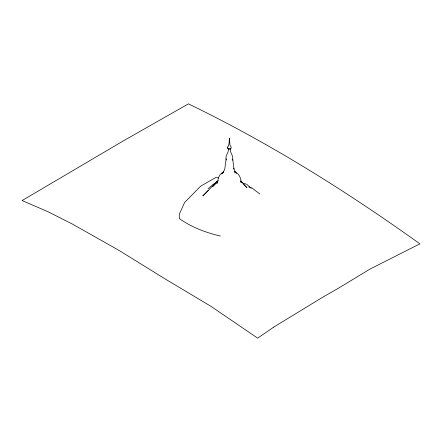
<?xml version="1.0" encoding="UTF-8"?>
<svg xmlns="http://www.w3.org/2000/svg" width="442" height="442" viewBox="0 0 442 442"><rect width="100%" height="100%" fill="white"/><g stroke="black" fill="none" stroke-linecap="round" stroke-linejoin="round"><path stroke-width="0.66" d="M226.105 158.965L224.823 168.772L223.166 172.745L223.663 171.844L221.63 173.899L222.84 172.816M226.624 159.103L226.343 159.993C224.321 155.529 229.89 152.545 228.055 148.114M217.845 181.739L216.834 183.568C218.464 179.54 218.425 173.772 223.58 172.22M214.188 184.413L217.298 181.231L202.812 195.95L208.248 190.403M218.354 180.579L212.514 186.679L215.143 184.32M208.099 188.695L213.657 183.971L215.016 183.756M229.796 148.761L228.801 148.733M218.403 177.877L215.751 177.48L200.602 186.231L184.657 202.392L179.292 214.237L179.292 218.53A100.378 57.952 0 0 0 220.365 236.022M242.293 182.844L246.741 184.303L251.222 188.281M248.758 186.911L251.984 187.977L259.995 194.115M234.79 172.148C239.365 173.419 241.017 178.469 241.205 182.723M234.873 172.236L236.376 173.192L234.525 171.325L235.282 172.165L233.691 168.347L233.945 169.026L232.741 159.148M243.57 184.447L246.885 187.635L241.199 181.214M240.57 181.54L241.332 182.391L240.547 180.971M232.199 159.258L232.332 160.159C234.448 155.816 229.067 152.777 230.658 148.589M227.525 147.114C226.912 148.882 229.155 149.512 230.42 148.937C233 147.595 228.707 144.86 229.851 143.291C228.608 130.335 230.37 145.103 227.525 147.114M273.786 327.097L257.664 338.141L210.978 306.345L164.755 278.709L118.887 250.321L72.184 223.95L47.913 211.679L22.1 200.558L124.064 140.468L188.441 103.859C269.703 143.208 346.556 191.303 419.9 243.851L370.02 269.067L338.202 288.339L322.063 297.593L273.786 327.097"/></g></svg>
